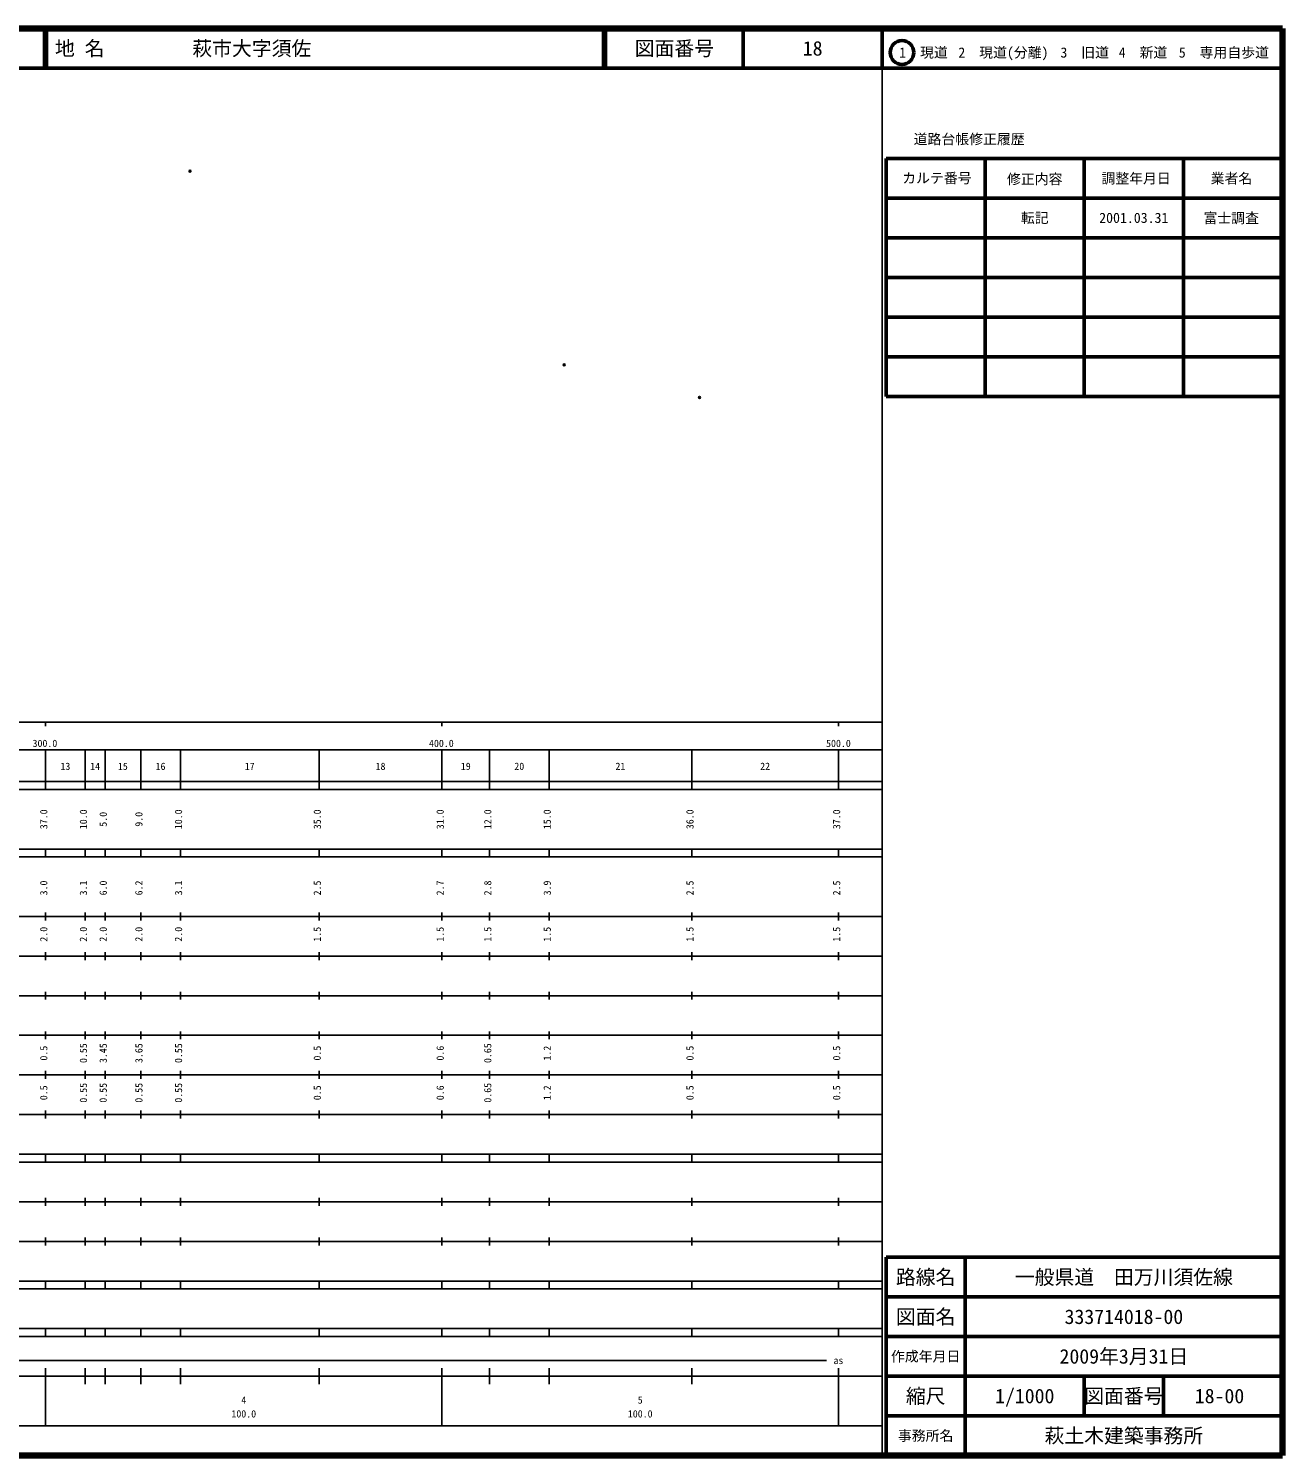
# Model space of a CAD drawing. Units: millimetres on the paper. Extents: x 40 to 680, y 20 to 380.
# Drawn here: x 363.7 to 680, y 20 to 380 of the extents above; entities that cross this region are included whole.
import ezdxf
from ezdxf.enums import TextEntityAlignment as Align

# ---------------------------------------------------------------- set-up
doc = ezdxf.new("R2010")
doc.units = ezdxf.units.MM
doc.header["$PDMODE"] = 32
doc.header["$PDSIZE"] = 0.5
doc.layers.add('M-OTRS', color=6, linetype='Continuous')
doc.layers.add('M-TTL-TXT', color=7, linetype='Continuous')
for name, color, linetype, lineweight in [('M-TTL', 2, 'Continuous', 140), ('M-TTL-BAND', 7, 'Continuous', 25), ('M-TTL-FRAM', 2, 'Continuous', 50), ('M-TTL-LINE', 7, 'Continuous', 50)]:
    doc.layers.add(name, color=color, linetype=linetype, lineweight=lineweight)
doc.styles.add('ＭＳ ゴシック', font='')
doc.styles.get('ＭＳ ゴシック').set_extended_font_data('MS Gothic')

msp = doc.modelspace()

# ---------------------------------------------------------------- linework, layer by layer
at = {"layer": 'M-OTRS'}
for p in [(404.439, 344.005), (498.849, 295.14), (532.975, 286.944)]:
    msp.add_point(p, dxfattribs=at)
at = {"layer": 'M-TTL'}
for p, q in [((680, 380), (40, 380)), ((680, 20), (680, 380)), ((40, 20), (680, 20))]:
    msp.add_line(p, q, dxfattribs=at)
at = {"layer": 'M-TTL-BAND'}
for p, q in [((579, 20), (579, 370)), ((40, 205), (579, 205)), ((368, 205), (368, 204)), ((468, 205), (468, 204)), ((568, 205), (568, 204)), ((68, 198), (579, 198)), ((368, 188), (368, 198)), ((378, 188), (378, 198)), ((383, 188), (383, 198)), ((392, 188), (392, 198)), ((402, 188), (402, 198)), ((437, 188), (437, 198)), ((468, 188), (468, 198)), ((480, 188), (480, 198)), ((495, 188), (495, 198)), ((531, 188), (531, 198)), ((568, 188), (568, 198)), ((40, 190), (579, 190)), ((40, 188), (579, 188)), ((40, 173), (579, 173)), ((368, 171), (368, 173)), ((378, 171), (378, 173)), ((383, 171), (383, 173)), ((392, 171), (392, 173)), ((402, 171), (402, 173)), ((437, 171), (437, 173)), ((468, 171), (468, 173)), ((480, 171), (480, 173)), ((495, 171), (495, 173)), ((531, 171), (531, 173)), ((568, 171), (568, 173)), ((40, 171), (579, 171)), ((40, 156), (579, 156)), ((368, 155), (368, 157)), ((378, 155), (378, 157)), ((383, 155), (383, 157)), ((392, 155), (392, 157)), ((402, 155), (402, 157)), ((437, 155), (437, 157)), ((468, 155), (468, 157)), ((480, 155), (480, 157)), ((495, 155), (495, 157)), ((531, 155), (531, 157)), ((568, 155), (568, 157)), ((46, 146), (579, 146)), ((368, 145), (368, 147)), ((378, 145), (378, 147)), ((383, 145), (383, 147)), ((392, 145), (392, 147)), ((402, 145), (402, 147)), ((437, 145), (437, 147)), ((468, 145), (468, 147)), ((480, 145), (480, 147)), ((495, 145), (495, 147)), ((531, 145), (531, 147)), ((568, 145), (568, 147)), ((368, 135), (368, 137)), ((378, 135), (378, 137)), ((383, 135), (383, 137)), ((392, 135), (392, 137)), ((402, 135), (402, 137)), ((437, 135), (437, 137)), ((468, 135), (468, 137)), ((480, 135), (480, 137)), ((495, 135), (495, 137)), ((531, 135), (531, 137)), ((568, 135), (568, 137)), ((52, 136), (579, 136)), ((46, 126), (579, 126)), ((368, 125), (368, 127)), ((378, 125), (378, 127)), ((383, 125), (383, 127)), ((392, 125), (392, 127)), ((402, 125), (402, 127)), ((437, 125), (437, 127)), ((468, 125), (468, 127)), ((480, 125), (480, 127)), ((495, 125), (495, 127)), ((531, 125), (531, 127)), ((568, 125), (568, 127)), ((52, 116), (579, 116)), ((368, 115), (368, 117)), ((378, 115), (378, 117)), ((383, 115), (383, 117)), ((392, 115), (392, 117)), ((402, 115), (402, 117)), ((437, 115), (437, 117)), ((468, 115), (468, 117)), ((480, 115), (480, 117)), ((495, 115), (495, 117)), ((531, 115), (531, 117)), ((568, 115), (568, 117)), ((46, 106), (579, 106)), ((368, 105), (368, 107)), ((378, 105), (378, 107)), ((383, 105), (383, 107)), ((392, 105), (392, 107)), ((402, 105), (402, 107)), ((437, 105), (437, 107)), ((468, 105), (468, 107)), ((480, 105), (480, 107)), ((495, 105), (495, 107)), ((531, 105), (531, 107)), ((568, 105), (568, 107)), ((40, 96), (579, 96)), ((40, 94), (579, 94)), ((368, 94), (368, 96)), ((378, 94), (378, 96)), ((383, 94), (383, 96)), ((392, 94), (392, 96)), ((402, 94), (402, 96)), ((437, 94), (437, 96)), ((468, 94), (468, 96)), ((480, 94), (480, 96)), ((495, 94), (495, 96)), ((531, 94), (531, 96)), ((568, 94), (568, 96)), ((49, 84), (579, 84)), ((368, 83), (368, 85)), ((378, 83), (378, 85)), ((383, 83), (383, 85)), ((392, 83), (392, 85)), ((402, 83), (402, 85)), ((437, 83), (437, 85)), ((468, 83), (468, 85)), ((480, 83), (480, 85)), ((495, 83), (495, 85)), ((531, 83), (531, 85)), ((568, 83), (568, 85)), ((40, 74), (579, 74)), ((368, 73), (368, 75)), ((378, 73), (378, 75)), ((383, 73), (383, 75)), ((392, 73), (392, 75)), ((402, 73), (402, 75)), ((437, 73), (437, 75)), ((468, 73), (468, 75)), ((480, 73), (480, 75)), ((495, 73), (495, 75)), ((531, 73), (531, 75)), ((568, 73), (568, 75)), ((40, 64), (579, 64)), ((40, 62), (579, 62)), ((368, 62), (368, 64)), ((378, 62), (378, 64)), ((383, 62), (383, 64)), ((392, 62), (392, 64)), ((402, 62), (402, 64)), ((437, 62), (437, 64)), ((468, 62), (468, 64)), ((480, 62), (480, 64)), ((495, 62), (495, 64)), ((531, 62), (531, 64)), ((568, 62), (568, 64)), ((40, 52), (579, 52)), ((368, 50), (368, 52)), ((378, 50), (378, 52)), ((383, 50), (383, 52)), ((392, 50), (392, 52)), ((402, 50), (402, 52)), ((437, 50), (437, 52)), ((468, 50), (468, 52)), ((480, 50), (480, 52)), ((495, 50), (495, 52)), ((531, 50), (531, 52)), ((568, 50), (568, 52)), ((40, 50), (579, 50)), ((71, 44), (565, 44)), ((40, 40), (579, 40)), ((368, 27.5), (368, 42)), ((378, 38), (378, 42)), ((383, 38), (383, 42)), ((392, 38), (392, 42)), ((402, 38), (402, 42)), ((437, 38), (437, 42)), ((468, 27.5), (468, 42)), ((480, 38), (480, 42)), ((495, 38), (495, 42)), ((531, 38), (531, 42)), ((568, 27.5), (568, 42)), ((68, 27.5), (579, 27.5))]:
    msp.add_line(p, q, dxfattribs=at)
at = {"layer": 'M-TTL-FRAM'}
for p, q in [((580, 347.197), (580, 287.197)), ((580, 347.197), (680, 347.197)), ((580, 287.197), (680, 287.197)), ((680, 70), (580, 70)), ((580, 70), (580, 20))]:
    msp.add_line(p, q, dxfattribs=at)
at = {"layer": 'M-TTL-LINE'}
for p, q in [((367.75, 380), (367.75, 370)), ((368.25, 380), (368.25, 370)), ((508.747, 380), (508.747, 370)), ((509.247, 380), (509.247, 370)), ((543.997, 380), (543.997, 370)), ((579, 380), (579, 370)), ((40, 370), (680, 370)), ((605, 347.197), (605, 287.197)), ((630, 347.197), (630, 287.197)), ((655, 347.197), (655, 287.197)), ((580, 337.197), (680, 337.197)), ((580, 327.197), (680, 327.197)), ((580, 317.197), (680, 317.197)), ((580, 307.197), (680, 307.197)), ((580, 297.197), (680, 297.197)), ((600, 70), (600, 20)), ((680, 60), (580, 60)), ((680, 50), (580, 50)), ((680, 40), (580, 40)), ((630, 40), (630, 30)), ((650, 40), (650, 30)), ((680, 30), (580, 30))]:
    msp.add_line(p, q, dxfattribs=at)
msp.add_circle((584.031, 373.958), 3, dxfattribs=at)

# ---------------------------------------------------------------- texts
at = {"layer": 'M-TTL-BAND', "style": 'ＭＳ ゴシック'}
for s, p in [('300.0', (367.844, 198.195)), ('400.0', (467.844, 198.195)), ('500.0', (568, 198.195)), ('13', (373, 192.405)), ('14', (380.5, 192.405)), ('15', (387.5, 192.405)), ('16', (397, 192.405)), ('17', (419.5, 192.405)), ('18', (452.5, 192.405)), ('19', (474, 192.405)), ('20', (487.5, 192.405)), ('21', (513, 192.405)), ('22', (549.5, 192.405)), ('as', (568, 42.5)), ('4', (418, 32.523)), ('5', (518, 32.523)), ('100.0', (418, 29.033)), ('100.0', (518, 29.033))]:
    msp.add_text(s, height=1.833, dxfattribs=at).set_placement(p, align=Align.BOTTOM_CENTER)
for s, p in [('37.0', (369, 180.5)), ('10.0', (379, 180.5)), ('5.0', (384, 180.5)), ('9.0', (393, 180.5)), ('10.0', (403, 180.5)), ('35.0', (438, 180.5)), ('31.0', (469, 180.5)), ('12.0', (481, 180.5)), ('15.0', (496, 180.5)), ('36.0', (532, 180.5)), ('37.0', (569, 180.5)), ('3.0', (369, 163.174)), ('3.1', (379, 163.174)), ('6.0', (384, 163.174)), ('6.2', (393, 163.174)), ('3.1', (403, 163.174)), ('2.5', (438, 163.174)), ('2.7', (469, 163.174)), ('2.8', (481, 163.174)), ('3.9', (496, 163.174)), ('2.5', (532, 163.174)), ('2.5', (569, 163.174)), ('2.0', (369, 151.5)), ('2.0', (379, 151.5)), ('2.0', (384, 151.5)), ('2.0', (393, 151.5)), ('2.0', (403, 151.5)), ('1.5', (438, 151.5)), ('1.5', (469, 151.5)), ('1.5', (481, 151.5)), ('1.5', (496, 151.5)), ('1.5', (532, 151.5)), ('1.5', (569, 151.5)), ('0.5', (369, 121.5)), ('0.55', (379, 121.5)), ('3.45', (384, 121.5)), ('3.65', (393, 121.5)), ('0.55', (403, 121.5)), ('0.5', (438, 121.5)), ('0.6', (469, 121.5)), ('0.65', (481, 121.5)), ('1.2', (496, 121.5)), ('0.5', (532, 121.5)), ('0.5', (569, 121.5)), ('0.5', (369, 111.5)), ('0.55', (379, 111.5)), ('0.55', (384, 111.5)), ('0.55', (393, 111.5)), ('0.55', (403, 111.5)), ('0.5', (438, 111.5)), ('0.6', (469, 111.5)), ('0.65', (481, 111.5)), ('1.2', (496, 111.5)), ('0.5', (532, 111.5)), ('0.5', (569, 111.5))]:
    msp.add_text(s, height=1.833, rotation=90, dxfattribs=at).set_placement(p, align=Align.BOTTOM_CENTER)
at = {"layer": 'M-TTL-TXT', "style": 'ＭＳ ゴシック'}
for s, p in [('地 名', (370.38, 375)), ('萩市大字須佐', (405.024, 375))]:
    msp.add_text(s, height=3.666, dxfattribs=at).set_placement(p, align=Align.MIDDLE_LEFT)
for s, height, p in [('図面番号', 3.666, (526.622, 375)), ('18', 3.666, (561.497, 375)), ('1\u3000現道', 2.566, (589.448, 373.958)), ('2\u3000現道(分離)', 2.566, (609.619, 373.958)), ('3\u3000旧道', 2.566, (630.121, 373.958)), ('4\u3000新道', 2.566, (644.824, 373.958)), ('5\u3000専用自歩道', 2.566, (665.228, 373.958)), ('道路台帳修正履歴', 2.566, (600.968, 352.113)), ('カルテ番号', 2.566, (592.839, 342.277)), ('修正内容', 2.566, (617.509, 342.023)), ('調整年月日', 2.566, (643.089, 342.197)), ('業者名', 2.566, (667.134, 342.197)), ('転記', 2.566, (617.5, 332.245)), ('2001.03.31', 2.566, (642.5, 332.245)), ('富士調査', 2.566, (667.077, 332.189)), ('路線名', 3.666, (590, 65)), ('路線名', 3.666, (590, 65)), ('一般県道\u3000田万川須佐線', 3.666, (640, 65)), ('図面名', 3.666, (590, 55)), ('図面名', 3.666, (590, 55)), ('333714018-00', 3.666, (640, 55)), ('2009年3月31日', 3.666, (640, 45)), ('作成年月日', 2.566, (590, 45)), ('作成年月日', 2.566, (590, 45)), ('縮尺', 3.666, (590, 35)), ('縮尺', 3.666, (590, 35)), ('1/1000', 3.666, (615, 35)), ('図面番号', 3.666, (640, 35)), ('図面番号', 3.666, (640, 35)), ('18-00', 3.666, (664.125, 35)), ('事務所名', 2.566, (590, 25)), ('事務所名', 2.566, (590, 25)), ('萩土木建築事務所', 3.666, (640, 25))]:
    msp.add_text(s, height=height, dxfattribs=at).set_placement(p, align=Align.MIDDLE_CENTER)

doc.saveas('drawing.dxf')
